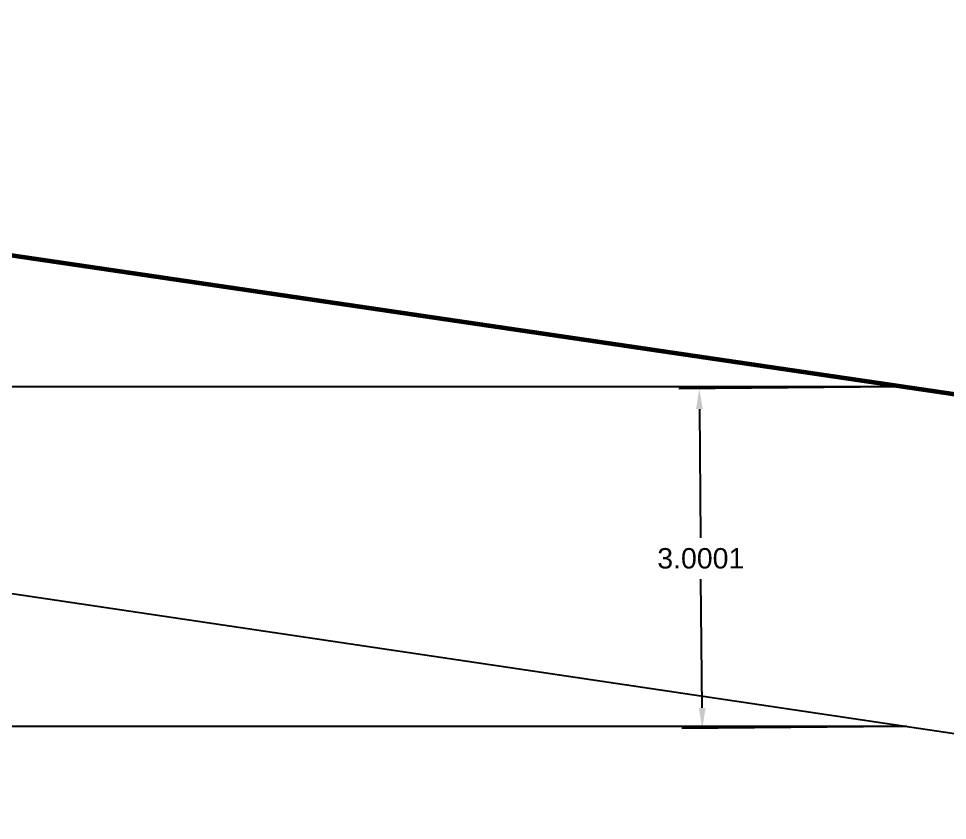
# Model space of a CAD drawing. Header units: metres. Extents: x -353 to 1688, y -477 to 135.
# Drawn here: x -291.75 to -283.54, y -218.92 to -211.83 of the extents above; entities that cross this region are included whole.
import ezdxf

# ---------------------------------------------------------------- set-up
doc = ezdxf.new("R2010")
doc.units = ezdxf.units.M
doc.header["$MEASUREMENT"] = 0
doc.linetypes.add('ACAD_ISO04W100', pattern=[30, 24, -3, 0, -3])
doc.layers.add('CIRCULATION', color=8, linetype='Continuous')
doc.layers.add('SITE BOUNDARY', color=6, linetype='ACAD_ISO04W100', lineweight=60)
doc.layers.add('WALL', color=2, linetype='Continuous', lineweight=40)
doc.styles.get("Standard").update_dxf_attribs({"font": 'arial.ttf'})
doc.dimstyles.new('Annotative', dxfattribs={"dimscale": 0, "dimtxt": 0.18, "dimasz": 0.18, "dimexe": 0.18, "dimexo": 0.0625, "dimgap": 0.09, "dimtad": 0, "dimtih": 1, "dimtoh": 1, "dimdec": 4, "dimzin": 0, "dimdsep": 46, "dimtxsty": 'Standard', "dimcen": 0.09, "dimadec": 0, "dimazin": 0, "dimtfac": 1, "dimtdec": 4, "dimtofl": 0, "dimtmove": 0, "dimatfit": 3, "dimfxl": 1, "dimtolj": 1, "dimtzin": 0, "dimarcsym": 0})

# ---------------------------------------------------------------- blocks, each defined once
blk = doc.blocks.new('*D193')
at = {"layer": 'Defpoints', "color": 0, "transparency": 16777216}
for p in [(-285.7304, -215.1024), (-283.9222, -215.0857), (-283.8944, -218.0857)]:
    blk.add_point(p, dxfattribs=at)
at = {"layer": 'WALL', "color": 0, "lineweight": -2, "transparency": 16777216}
for p, q in [((-283.9847, -215.0862), (-285.9104, -215.104)), ((-285.7287, -215.2824), (-285.7182, -216.4204)), ((-285.7043, -217.9224), (-285.7148, -216.7843)), ((-283.9569, -218.0862), (-285.8827, -218.104))]:
    blk.add_line(p, q, dxfattribs=at)
at = {"layer": 'WALL', "color": 0, "transparency": 16777216}
for points in [[(-285.6987, -215.2821), (-285.7587, -215.2827), (-285.7304, -215.1024)], [(-285.6743, -217.9221), (-285.7343, -217.9227), (-285.7027, -218.1024)]]:
    blk.add_solid(points, dxfattribs=at)
at = {"layer": 'WALL', "color": 0, "transparency": 16777216, "insert": (-285.7165, -216.6024), "char_height": 0.18, "attachment_point": 5}
blk.add_mtext('\\A1;3.0001', dxfattribs=at)

msp = doc.modelspace()

# ---------------------------------------------------------------- linework, layer by layer
at = {"layer": 'CIRCULATION'}
for p, q in [((-283.89445, -215.08567), (-307.70305, -215.08567)), ((-283.89445, -218.08567), (-307.70305, -218.08567))]:
    msp.add_line(p, q, dxfattribs=at)
at = {"layer": 'Defpoints'}
msp.add_line((-301.23685, -215.51265), (-278.29317, -218.91671), dxfattribs=at)
at = {"layer": 'SITE BOUNDARY'}
msp.add_line((-324.61149, -209.08752), (-278.14173, -215.93779), dxfattribs=at)

# ---------------------------------------------------------------- dimensions: what is measured, and where the dimension line sits
at = {"layer": 'WALL'}
dim = msp.add_aligned_dim(p1=(-283.89445, -218.08567), p2=(-283.92218, -215.08567), distance=1.80829, dimstyle='Annotative', dxfattribs=at)
dim.commit()
dim.dimension.update_dxf_attribs({"geometry": '*D193', "text_midpoint": (-285.71653, -216.60238)})

doc.saveas('drawing.dxf')
